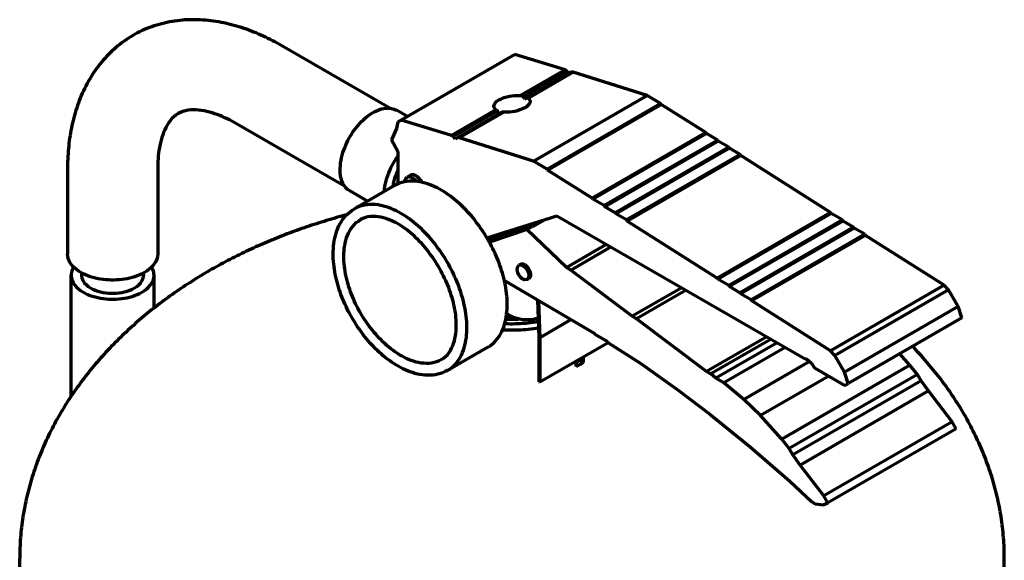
# Model space of a CAD drawing. Header units: millimetres. Extents: x 0 to 2382, y 0 to 420.
# Drawn here: x 310.51 to 348.51, y 111.59 to 132.45 of the extents above; entities that cross this region are included whole.
import ezdxf

# ---------------------------------------------------------------- set-up
doc = ezdxf.new("R2010")
doc.units = ezdxf.units.MM
doc.layers.add('01-VISIBLE', color=7, linetype='CONTINUOUS', lineweight=70)

msp = doc.modelspace()

# ---------------------------------------------------------------- linework, layer by layer
at = {"layer": '01-VISIBLE'}
for p, q in [((324.786, 129.041), (320.618, 131.447)), ((329.615, 131.112), (325.231, 128.581)), ((331.554, 130.518), (329.615, 131.112)), ((331.554, 130.518), (329.835, 129.526)), ((331.626, 130.477), (329.923, 129.494)), ((331.794, 130.435), (330.088, 129.45)), ((331.866, 130.421), (330.14, 129.424)), ((331.626, 130.477), (331.554, 130.518)), ((331.698, 130.38), (331.626, 130.477)), ((331.866, 130.421), (331.794, 130.435)), ((334.716, 129.522), (331.866, 130.421)), ((330.332, 126.991), (334.716, 129.522)), ((330.858, 126.687), (335.242, 129.219)), ((335.242, 129.219), (334.716, 129.522)), ((335.266, 129.177), (335.242, 129.219)), ((325.467, 128.717), (325.046, 128.96)), ((328.888, 128.979), (327.17, 127.987)), ((328.944, 128.928), (327.242, 127.946)), ((329.116, 128.889), (327.41, 127.904)), ((329.209, 128.887), (327.482, 127.89)), ((330.882, 126.646), (335.266, 129.177)), ((336.99, 128.098), (335.266, 129.177)), ((325.099, 128.505), (325.051, 128.257)), ((325.231, 128.581), (325.099, 128.505)), ((327.17, 127.987), (325.231, 128.581)), ((323.046, 126.027), (318.878, 128.433)), ((325.051, 128.257), (324.859, 127.814)), ((336.99, 128.098), (332.606, 125.567)), ((337.014, 128.058), (336.99, 128.098)), ((324.859, 127.814), (325.099, 127.372)), ((327.242, 127.946), (327.17, 127.987)), ((327.314, 127.848), (327.242, 127.946)), ((327.41, 127.904), (327.314, 127.848)), ((327.482, 127.89), (327.41, 127.904)), ((330.332, 126.991), (327.482, 127.89)), ((337.014, 128.058), (332.63, 125.527)), ((337.445, 127.809), (333.061, 125.278)), ((337.469, 127.768), (333.085, 125.236)), ((337.445, 127.809), (337.014, 128.058)), ((337.469, 127.768), (337.445, 127.809)), ((337.877, 127.532), (337.469, 127.768)), ((325.099, 127.372), (325.099, 126.114)), ((337.877, 127.532), (333.493, 125.001)), ((337.901, 127.491), (333.517, 124.96)), ((337.901, 127.491), (337.877, 127.532)), ((338.308, 127.256), (337.901, 127.491)), ((330.858, 126.687), (330.332, 126.991)), ((338.308, 127.256), (333.924, 124.725)), ((338.332, 127.214), (333.948, 124.683)), ((338.332, 127.214), (338.308, 127.256)), ((341.804, 125.015), (338.332, 127.214)), ((312.351, 126.674), (312.351, 123.408)), ((315.831, 126.674), (315.831, 123.408)), ((330.882, 126.646), (330.858, 126.687)), ((332.606, 125.567), (330.882, 126.646)), ((325.455, 126.377), (325.596, 126.458)), ((323.929, 125.448), (323.246, 125.842)), ((324.976, 126.052), (323.421, 125.154)), ((332.63, 125.527), (332.606, 125.567)), ((333.061, 125.278), (332.63, 125.527)), ((333.085, 125.236), (333.061, 125.278)), ((333.493, 125.001), (333.085, 125.236)), ((328.54, 124.036), (331.241, 124.89)), ((330.854, 124.768), (330.309, 124.453)), ((331.241, 124.89), (340.82, 119.36)), ((333.517, 124.96), (333.493, 125.001)), ((333.924, 124.725), (333.517, 124.96)), ((333.948, 124.683), (333.924, 124.725)), ((337.42, 122.484), (333.948, 124.683)), ((341.804, 125.015), (337.42, 122.484)), ((341.828, 124.974), (337.444, 122.442)), ((342.259, 124.725), (337.875, 122.193)), ((342.283, 124.683), (337.899, 122.152)), ((341.828, 124.974), (341.804, 125.015)), ((342.259, 124.725), (341.828, 124.974)), ((342.283, 124.683), (342.259, 124.725)), ((342.689, 124.449), (342.283, 124.683)), ((330.073, 124.353), (328.637, 123.867)), ((328.943, 124.021), (330.285, 124.476)), ((328.943, 124.021), (329.488, 124.336)), ((330.073, 124.353), (330.285, 124.476)), ((331.605, 122.889), (330.073, 124.353)), ((330.285, 124.476), (330.309, 124.453)), ((342.689, 124.449), (338.305, 121.917)), ((342.713, 124.407), (338.329, 121.876)), ((342.713, 124.407), (342.689, 124.449)), ((343.12, 124.172), (342.713, 124.407)), ((328.586, 123.957), (328.943, 124.163)), ((328.589, 123.952), (328.969, 124.171)), ((328.591, 123.948), (328.989, 124.178)), ((328.593, 123.945), (329.005, 124.183)), ((328.594, 123.943), (329.014, 124.186)), ((328.604, 123.926), (328.638, 123.924)), ((329.226, 124.253), (328.618, 123.901)), ((329.184, 124.239), (328.638, 123.924)), ((343.12, 124.172), (338.736, 121.641)), ((343.145, 124.13), (338.76, 121.599)), ((343.145, 124.13), (343.12, 124.172)), ((346.186, 122.209), (343.145, 124.13)), ((331.605, 122.889), (333.156, 123.785)), ((331.773, 122.792), (333.324, 123.688)), ((329.77, 122.975), (329.841, 123.016)), ((331.773, 122.792), (331.605, 122.889)), ((334.143, 121.009), (331.773, 122.792)), ((312.491, 117.926), (312.491, 122.592)), ((315.691, 121.326), (315.691, 122.592)), ((329.212, 122.384), (332.682, 120.358)), ((330.09, 122.421), (330.161, 122.462)), ((337.444, 122.442), (337.42, 122.484)), ((337.875, 122.193), (337.444, 122.442)), ((336.054, 122.112), (334.143, 121.009)), ((336.222, 122.015), (334.311, 120.911)), ((337.899, 122.152), (337.875, 122.193)), ((338.305, 121.917), (337.899, 122.152)), ((346.186, 122.209), (341.802, 119.678)), ((346.353, 122.029), (341.969, 119.498)), ((346.353, 122.029), (346.186, 122.209)), ((346.725, 121.387), (346.353, 122.029)), ((330.557, 120.197), (330.505, 121.629)), ((330.533, 121.612), (330.585, 120.181)), ((338.329, 121.876), (338.305, 121.917)), ((338.736, 121.641), (338.329, 121.876)), ((338.76, 121.599), (338.736, 121.641)), ((341.802, 119.678), (338.76, 121.599)), ((346.725, 121.387), (342.341, 118.856)), ((346.868, 120.943), (346.725, 121.387)), ((329.303, 121.117), (329.506, 121)), ((331.791, 120.878), (330.585, 120.181)), ((334.311, 120.911), (334.143, 121.009)), ((337.017, 118.879), (334.311, 120.911)), ((346.868, 120.943), (342.484, 118.412)), ((330.557, 118.482), (330.557, 120.197)), ((330.585, 120.181), (330.585, 118.466)), ((332.682, 120.358), (332.706, 120.316)), ((332.706, 120.316), (333.186, 120.039)), ((339.335, 120.217), (337.017, 118.879)), ((339.503, 120.12), (337.185, 118.782)), ((328.576, 119.817), (327.021, 118.919)), ((333.223, 119.989), (330.585, 118.466)), ((333.186, 120.039), (333.21, 119.998)), ((333.21, 119.998), (334.478, 119.182)), ((339.742, 119.982), (337.376, 118.616)), ((340.053, 119.803), (337.687, 118.437)), ((332.122, 119.31), (332.122, 119.354)), ((332.26, 119.23), (332.26, 119.433)), ((340.82, 119.36), (340.868, 119.36)), ((340.868, 119.36), (341.06, 119.194)), ((341.969, 119.498), (341.802, 119.678)), ((342.341, 118.856), (341.969, 119.498)), ((344.864, 119.123), (344.474, 119.561)), ((331.977, 119.226), (332.122, 119.31)), ((331.977, 119.067), (331.977, 119.27)), ((332.122, 119.31), (332.26, 119.23)), ((334.478, 119.182), (335.915, 118.16)), ((340.983, 119.26), (338.454, 117.8)), ((344.864, 119.123), (339.914, 116.266)), ((341.06, 119.194), (341.179, 119.014)), ((341.179, 119.014), (342.353, 118.336)), ((345.151, 118.763), (344.864, 119.123)), ((337.185, 118.782), (337.017, 118.879)), ((337.376, 118.616), (337.185, 118.782)), ((337.687, 118.437), (337.376, 118.616)), ((341.729, 118.696), (339.1, 117.178)), ((345.151, 118.763), (340.202, 115.906)), ((342.484, 118.412), (342.341, 118.856)), ((345.296, 118.515), (345.151, 118.763)), ((330.585, 118.466), (330.557, 118.482)), ((338.454, 117.8), (337.687, 118.437)), ((345.296, 118.515), (340.346, 115.657)), ((342.353, 118.336), (342.484, 118.412)), ((345.583, 118.127), (345.296, 118.515)), ((335.915, 118.16), (337.137, 117.232)), ((345.583, 118.127), (340.633, 115.27)), ((346.493, 116.938), (345.583, 118.127)), ((339.1, 117.178), (338.454, 117.8)), ((337.137, 117.232), (338.694, 115.974)), ((339.914, 116.266), (339.1, 117.178)), ((346.493, 116.938), (341.544, 114.081)), ((346.649, 116.669), (341.699, 113.811)), ((346.649, 116.669), (346.493, 116.938)), ((338.694, 115.974), (340.226, 114.647)), ((340.202, 115.906), (339.914, 116.266)), ((340.346, 115.657), (340.202, 115.906)), ((340.633, 115.27), (340.346, 115.657)), ((341.544, 114.081), (340.633, 115.27)), ((340.226, 114.647), (341.064, 113.859)), ((341.699, 113.811), (341.544, 114.081)), ((341.064, 113.859), (341.208, 113.776)), ((341.208, 113.776), (341.52, 113.735)), ((341.52, 113.735), (341.699, 113.811)), ((310.506, 110.683), (310.506, 111.663)), ((348.506, 110.683), (348.506, 111.663))]:
    msp.add_line(p, q, dxfattribs=at)
for points in [[(320.618, 131.447), (320.53, 131.497), (320.443, 131.546), (320.354, 131.594), (320.265, 131.64), (320.176, 131.686), (320.086, 131.731), (319.995, 131.775), (319.904, 131.817), (319.813, 131.859), (319.72, 131.899), (319.628, 131.938), (319.535, 131.976), (319.441, 132.013), (319.347, 132.048), (319.253, 132.083), (319.158, 132.115), (319.062, 132.147), (318.966, 132.177), (318.87, 132.206), (318.773, 132.233), (318.676, 132.259), (318.578, 132.283), (318.481, 132.306), (318.382, 132.328), (318.284, 132.347), (318.185, 132.365), (318.086, 132.382), (317.986, 132.397), (317.887, 132.41), (317.787, 132.421), (317.687, 132.431), (317.586, 132.439), (317.486, 132.445), (317.386, 132.449), (317.285, 132.451), (317.185, 132.451), (317.084, 132.45), (316.984, 132.446), (316.883, 132.44), (316.783, 132.433), (316.683, 132.423), (316.583, 132.412), (316.484, 132.398), (316.384, 132.382), (316.285, 132.364), (316.187, 132.344), (316.089, 132.322), (315.991, 132.298), (315.894, 132.272), (315.798, 132.243), (315.702, 132.213), (315.607, 132.18), (315.513, 132.145), (315.419, 132.108), (315.326, 132.069), (315.235, 132.028), (315.144, 131.985), (315.054, 131.94), (314.965, 131.893), (314.878, 131.843), (314.791, 131.792), (314.706, 131.739), (314.622, 131.684), (314.539, 131.627), (314.458, 131.568), (314.378, 131.507), (314.299, 131.445), (314.222, 131.38), (314.146, 131.314), (314.071, 131.247), (313.999, 131.177), (313.927, 131.107), (313.858, 131.034), (313.789, 130.96), (313.723, 130.885), (313.658, 130.808), (313.595, 130.73), (313.533, 130.651), (313.473, 130.57), (313.415, 130.488), (313.358, 130.405), (313.303, 130.321), (313.25, 130.236), (313.198, 130.15), (313.148, 130.062), (313.1, 129.974), (313.053, 129.885), (313.008, 129.795), (312.965, 129.705), (312.923, 129.613), (312.883, 129.521), (312.844, 129.428), (312.807, 129.335), (312.772, 129.24), (312.738, 129.146), (312.706, 129.05), (312.676, 128.955), (312.646, 128.859), (312.619, 128.762), (312.593, 128.665), (312.568, 128.567), (312.545, 128.47), (312.523, 128.371), (312.502, 128.273), (312.483, 128.174), (312.466, 128.075), (312.449, 127.976), (312.434, 127.877), (312.421, 127.777), (312.408, 127.677), (312.397, 127.577), (312.387, 127.477), (312.379, 127.377), (312.371, 127.277), (312.365, 127.177), (312.36, 127.076), (312.356, 126.976), (312.353, 126.875), (312.351, 126.775), (312.351, 126.674)], [(328.806, 129.114), (328.841, 129.214), (328.914, 129.293), (329.002, 129.354), (329.098, 129.404), (329.198, 129.444), (329.301, 129.476), (329.406, 129.5), (329.512, 129.518), (329.62, 129.529), (329.727, 129.532), (329.835, 129.526)], [(329.923, 129.494), (329.909, 129.5), (329.894, 129.506), (329.88, 129.511), (329.865, 129.516), (329.85, 129.521), (329.835, 129.526)], [(329.923, 129.494), (329.937, 129.479), (329.95, 129.463), (329.963, 129.448), (329.976, 129.432), (329.989, 129.416), (330.001, 129.4)], [(330.001, 129.4), (330.015, 129.408), (330.03, 129.416), (330.044, 129.425), (330.059, 129.433), (330.073, 129.442), (330.088, 129.45)], [(330.206, 129.3), (330.196, 129.246), (330.169, 129.197), (330.134, 129.153), (330.093, 129.116), (330.048, 129.082), (330.001, 129.053)], [(330.088, 129.45), (330.097, 129.446), (330.105, 129.442), (330.114, 129.438), (330.123, 129.434), (330.131, 129.429), (330.14, 129.424)], [(330.14, 129.424), (330.158, 129.408), (330.174, 129.39), (330.187, 129.37), (330.197, 129.348), (330.204, 129.325), (330.206, 129.3)], [(316.618, 128.83), (316.531, 128.773), (316.451, 128.707), (316.377, 128.634), (316.311, 128.554), (316.25, 128.47), (316.196, 128.382), (316.146, 128.29), (316.102, 128.197), (316.062, 128.101), (316.026, 128.003), (315.993, 127.905), (315.965, 127.805), (315.94, 127.704), (315.917, 127.603), (315.898, 127.501), (315.881, 127.399), (315.867, 127.296), (315.856, 127.193), (315.847, 127.089), (315.84, 126.986), (315.835, 126.882), (315.832, 126.778), (315.831, 126.674)], [(318.878, 128.433), (318.787, 128.485), (318.696, 128.534), (318.604, 128.582), (318.511, 128.627), (318.417, 128.671), (318.321, 128.712), (318.225, 128.752), (318.128, 128.789), (318.03, 128.823), (317.931, 128.854), (317.832, 128.883), (317.731, 128.908), (317.629, 128.929), (317.527, 128.947), (317.424, 128.96), (317.321, 128.968), (317.217, 128.971), (317.113, 128.968), (317.01, 128.958), (316.908, 128.94), (316.807, 128.913), (316.71, 128.876), (316.618, 128.83)], [(323.246, 125.842), (323.163, 125.9), (323.091, 125.97), (323.03, 126.05), (322.98, 126.138), (322.941, 126.231), (322.912, 126.327), (322.892, 126.426), (322.879, 126.526), (322.874, 126.627), (322.874, 126.728), (322.881, 126.829), (322.892, 126.929), (322.908, 127.028), (322.929, 127.127), (322.953, 127.225), (322.981, 127.322), (323.013, 127.418), (323.049, 127.512), (323.087, 127.605), (323.129, 127.697), (323.174, 127.788), (323.221, 127.877), (323.272, 127.964), (323.325, 128.05), (323.381, 128.134), (323.44, 128.216), (323.501, 128.296), (323.565, 128.374), (323.632, 128.449), (323.702, 128.522), (323.774, 128.592), (323.85, 128.659), (323.928, 128.723), (324.009, 128.783), (324.093, 128.839), (324.18, 128.89), (324.27, 128.935), (324.363, 128.975), (324.459, 129.006), (324.557, 129.029), (324.657, 129.042), (324.758, 129.043), (324.858, 129.03), (324.955, 129.003), (325.046, 128.96)], [(328.888, 128.979), (328.866, 128.996), (328.847, 129.015), (328.83, 129.037), (328.817, 129.061), (328.809, 129.087), (328.806, 129.114)], [(328.888, 128.979), (328.897, 128.97), (328.906, 128.961), (328.915, 128.953), (328.924, 128.944), (328.934, 128.936), (328.944, 128.928)], [(329.011, 128.828), (328.999, 128.844), (328.987, 128.861), (328.976, 128.878), (328.965, 128.894), (328.954, 128.911), (328.944, 128.928)], [(329.209, 128.887), (329.193, 128.887), (329.178, 128.887), (329.163, 128.887), (329.147, 128.888), (329.132, 128.888), (329.116, 128.889)], [(330.001, 129.053), (329.909, 129.006), (329.814, 128.969), (329.716, 128.939), (329.616, 128.915), (329.515, 128.898), (329.413, 128.887), (329.311, 128.883), (329.209, 128.887)], [(324.575, 125.821), (324.586, 125.926), (324.602, 126.03), (324.623, 126.134), (324.648, 126.236), (324.677, 126.338), (324.71, 126.438), (324.747, 126.537), (324.788, 126.634), (324.832, 126.73), (324.879, 126.824), (324.929, 126.917), (324.983, 127.008), (325.04, 127.097), (325.099, 127.184)], [(324.924, 126.022), (324.938, 126.127), (324.959, 126.231), (324.986, 126.333), (325.019, 126.433), (325.057, 126.532), (325.099, 126.629)], [(328.576, 119.817), (328.662, 119.871), (328.742, 119.932), (328.817, 119.999), (328.887, 120.072), (328.95, 120.151), (329.009, 120.233), (329.061, 120.319), (329.108, 120.409), (329.149, 120.501), (329.186, 120.595), (329.217, 120.69), (329.244, 120.788), (329.266, 120.886), (329.285, 120.985), (329.299, 121.085), (329.31, 121.185), (329.317, 121.286), (329.321, 121.387), (329.322, 121.488), (329.32, 121.589), (329.315, 121.689), (329.307, 121.79), (329.297, 121.89), (329.284, 121.991), (329.269, 122.09), (329.252, 122.19), (329.233, 122.289), (329.211, 122.387), (329.188, 122.485), (329.162, 122.583), (329.135, 122.68), (329.105, 122.777), (329.074, 122.873), (329.042, 122.968), (329.007, 123.063), (328.971, 123.157), (328.933, 123.251), (328.894, 123.344), (328.853, 123.436), (328.811, 123.527), (328.767, 123.618), (328.721, 123.708), (328.674, 123.798), (328.626, 123.886), (328.576, 123.974), (328.525, 124.061), (328.473, 124.147), (328.419, 124.232), (328.363, 124.317), (328.307, 124.4), (328.249, 124.483), (328.189, 124.564), (328.128, 124.645), (328.066, 124.724), (328.003, 124.803), (327.938, 124.88), (327.872, 124.956), (327.804, 125.031), (327.735, 125.104), (327.665, 125.177), (327.593, 125.248), (327.52, 125.317), (327.445, 125.385), (327.369, 125.451), (327.292, 125.516), (327.213, 125.579), (327.132, 125.64), (327.05, 125.699), (326.967, 125.756), (326.882, 125.81), (326.796, 125.863), (326.708, 125.912), (326.619, 125.959), (326.528, 126.003), (326.436, 126.044), (326.342, 126.082), (326.247, 126.115), (326.151, 126.145), (326.053, 126.171), (325.954, 126.191), (325.855, 126.207), (325.754, 126.217), (325.654, 126.221), (325.553, 126.219), (325.452, 126.21), (325.353, 126.193), (325.255, 126.17), (325.159, 126.138), (325.066, 126.099), (324.976, 126.052)], [(325.372, 126.197), (325.374, 126.232), (325.38, 126.265), (325.39, 126.298), (325.406, 126.329), (325.428, 126.356), (325.455, 126.377)], [(325.455, 126.377), (325.487, 126.39), (325.522, 126.395), (325.557, 126.393), (325.591, 126.385), (325.624, 126.373), (325.655, 126.357)], [(325.596, 126.458), (325.629, 126.472), (325.663, 126.477), (325.698, 126.475), (325.732, 126.467), (325.765, 126.454), (325.796, 126.438)], [(325.655, 126.357), (325.685, 126.337), (325.714, 126.316), (325.74, 126.292), (325.766, 126.267), (325.789, 126.24), (325.811, 126.212)], [(325.796, 126.438), (325.845, 126.406), (325.889, 126.367), (325.928, 126.325), (325.964, 126.278), (325.995, 126.229), (326.022, 126.178)], [(327.021, 118.919), (326.932, 118.872), (326.84, 118.832), (326.746, 118.798), (326.649, 118.771), (326.551, 118.751), (326.451, 118.738), (326.351, 118.731), (326.251, 118.73), (326.151, 118.734), (326.051, 118.745), (325.952, 118.76), (325.854, 118.78), (325.756, 118.804), (325.66, 118.833), (325.565, 118.866), (325.472, 118.902), (325.38, 118.942), (325.289, 118.985), (325.2, 119.03), (325.112, 119.079), (325.026, 119.13), (324.941, 119.183), (324.857, 119.239), (324.776, 119.297), (324.695, 119.357), (324.616, 119.419), (324.539, 119.483), (324.463, 119.548), (324.388, 119.615), (324.315, 119.684), (324.243, 119.754), (324.172, 119.825), (324.104, 119.898), (324.036, 119.972), (323.97, 120.047), (323.905, 120.124), (323.841, 120.202), (323.779, 120.28), (323.719, 120.36), (323.659, 120.441), (323.601, 120.523), (323.545, 120.606), (323.49, 120.69), (323.436, 120.775), (323.384, 120.86), (323.333, 120.947), (323.283, 121.034), (323.235, 121.122), (323.189, 121.211), (323.144, 121.301), (323.1, 121.391), (323.058, 121.482), (323.018, 121.574), (322.979, 121.666), (322.942, 121.76), (322.906, 121.853), (322.873, 121.948), (322.84, 122.043), (322.81, 122.138), (322.781, 122.235), (322.755, 122.331), (322.73, 122.428), (322.707, 122.526), (322.686, 122.624), (322.668, 122.723), (322.652, 122.822), (322.637, 122.921), (322.626, 123.021), (322.617, 123.121), (322.61, 123.221), (322.606, 123.321), (322.605, 123.421), (322.607, 123.522), (322.612, 123.622), (322.62, 123.722), (322.632, 123.821), (322.647, 123.921), (322.666, 124.019), (322.689, 124.117), (322.717, 124.213), (322.749, 124.308), (322.785, 124.402), (322.826, 124.493), (322.872, 124.582), (322.923, 124.669), (322.979, 124.752), (323.041, 124.831), (323.107, 124.906), (323.179, 124.977), (323.255, 125.042), (323.336, 125.101), (323.421, 125.154)], [(325.221, 124.976), (325.129, 125.027), (325.035, 125.075), (324.94, 125.12), (324.843, 125.161), (324.745, 125.199), (324.645, 125.232), (324.544, 125.261), (324.441, 125.285), (324.338, 125.303), (324.233, 125.316), (324.128, 125.322), (324.023, 125.322), (323.918, 125.314), (323.814, 125.299), (323.712, 125.275), (323.611, 125.243), (323.514, 125.203), (323.421, 125.154)], [(323.119, 124.918), (323.022, 124.893), (322.925, 124.866), (322.828, 124.84), (322.732, 124.813), (322.635, 124.785), (322.539, 124.757), (322.443, 124.729), (322.347, 124.7), (322.251, 124.671), (322.155, 124.641), (322.059, 124.611), (321.963, 124.581), (321.868, 124.55), (321.773, 124.519), (321.677, 124.487), (321.582, 124.455), (321.487, 124.423), (321.393, 124.39), (321.298, 124.356), (321.204, 124.323), (321.109, 124.289), (321.015, 124.254), (320.921, 124.219), (320.827, 124.183), (320.734, 124.148), (320.64, 124.111), (320.547, 124.075), (320.453, 124.037), (320.36, 124), (320.268, 123.962), (320.175, 123.923), (320.082, 123.884), (319.99, 123.845), (319.898, 123.805), (319.806, 123.765), (319.714, 123.725), (319.623, 123.684), (319.531, 123.642), (319.44, 123.6), (319.349, 123.558), (319.259, 123.515), (319.168, 123.472), (319.078, 123.428), (318.988, 123.384), (318.898, 123.339), (318.808, 123.295), (318.719, 123.249), (318.629, 123.203), (318.54, 123.157), (318.452, 123.11), (318.363, 123.063), (318.275, 123.015), (318.187, 122.967), (318.099, 122.919), (318.011, 122.87), (317.924, 122.82), (317.837, 122.77), (317.75, 122.72), (317.664, 122.669), (317.577, 122.618), (317.491, 122.566), (317.406, 122.514), (317.32, 122.462), (317.235, 122.409), (317.15, 122.355), (317.066, 122.301), (316.981, 122.247), (316.897, 122.192), (316.814, 122.137), (316.73, 122.081), (316.647, 122.025), (316.564, 121.968), (316.482, 121.911), (316.4, 121.853), (316.318, 121.795), (316.237, 121.736), (316.155, 121.677), (316.075, 121.618), (315.994, 121.558), (315.914, 121.498), (315.834, 121.437), (315.755, 121.375), (315.676, 121.314), (315.597, 121.251), (315.519, 121.189), (315.441, 121.126), (315.363, 121.062), (315.286, 120.998), (315.209, 120.933), (315.133, 120.868), (315.057, 120.803), (314.981, 120.737), (314.906, 120.67), (314.832, 120.603), (314.757, 120.536), (314.683, 120.468), (314.61, 120.4), (314.537, 120.331), (314.464, 120.262), (314.392, 120.192), (314.32, 120.122), (314.249, 120.051), (314.178, 119.98), (314.108, 119.909), (314.038, 119.837), (313.969, 119.764), (313.9, 119.691), (313.832, 119.618), (313.764, 119.544), (313.696, 119.469), (313.63, 119.395), (313.563, 119.319), (313.497, 119.244), (313.432, 119.168), (313.367, 119.091), (313.303, 119.014), (313.239, 118.936), (313.176, 118.858), (313.114, 118.78), (313.052, 118.701), (312.991, 118.622), (312.93, 118.542), (312.869, 118.461), (312.81, 118.381), (312.751, 118.3), (312.692, 118.218), (312.635, 118.136), (312.577, 118.054), (312.521, 117.971), (312.465, 117.887), (312.41, 117.804), (312.355, 117.72), (312.301, 117.635), (312.248, 117.55), (312.195, 117.465), (312.143, 117.379), (312.092, 117.293), (312.041, 117.206), (311.991, 117.119), (311.942, 117.031), (311.894, 116.944), (311.846, 116.855), (311.799, 116.767), (311.753, 116.678), (311.707, 116.588), (311.662, 116.499), (311.618, 116.408), (311.575, 116.318), (311.533, 116.227), (311.491, 116.136), (311.45, 116.044), (311.41, 115.952), (311.37, 115.86), (311.332, 115.767), (311.294, 115.675), (311.257, 115.581), (311.221, 115.488), (311.186, 115.394), (311.151, 115.3), (311.117, 115.205), (311.085, 115.11), (311.053, 115.015), (311.022, 114.92), (310.991, 114.824), (310.962, 114.728), (310.934, 114.632), (310.906, 114.535), (310.879, 114.439), (310.853, 114.342), (310.828, 114.245), (310.804, 114.147), (310.781, 114.05), (310.759, 113.952), (310.737, 113.854), (310.717, 113.756), (310.698, 113.657), (310.679, 113.559), (310.661, 113.46), (310.645, 113.361), (310.629, 113.262), (310.614, 113.163), (310.6, 113.063), (310.587, 112.964), (310.575, 112.864), (310.564, 112.764), (310.554, 112.665), (310.545, 112.565), (310.537, 112.465), (310.529, 112.365), (310.523, 112.265), (310.518, 112.164), (310.514, 112.064), (310.51, 111.964), (310.508, 111.864), (310.506, 111.763), (310.506, 111.663)], [(326.781, 119.335), (326.691, 119.288), (326.597, 119.251), (326.501, 119.223), (326.402, 119.203), (326.301, 119.192), (326.201, 119.188), (326.1, 119.193), (326, 119.204), (325.9, 119.221), (325.802, 119.244), (325.705, 119.272), (325.61, 119.305), (325.516, 119.342), (325.424, 119.383), (325.333, 119.428), (325.245, 119.476), (325.158, 119.527), (325.072, 119.581), (324.989, 119.637), (324.907, 119.696), (324.827, 119.758), (324.748, 119.821), (324.672, 119.886), (324.596, 119.954), (324.523, 120.023), (324.451, 120.094), (324.381, 120.166), (324.312, 120.24), (324.245, 120.315), (324.179, 120.392), (324.116, 120.47), (324.053, 120.549), (323.992, 120.63), (323.933, 120.712), (323.875, 120.794), (323.819, 120.878), (323.765, 120.963), (323.712, 121.049), (323.661, 121.136), (323.611, 121.224), (323.563, 121.313), (323.517, 121.402), (323.472, 121.493), (323.429, 121.584), (323.388, 121.676), (323.349, 121.769), (323.311, 121.863), (323.276, 121.957), (323.242, 122.052), (323.21, 122.148), (323.181, 122.244), (323.153, 122.342), (323.128, 122.439), (323.105, 122.537), (323.084, 122.636), (323.066, 122.735), (323.05, 122.835), (323.037, 122.935), (323.027, 123.035), (323.02, 123.136), (323.015, 123.237), (323.015, 123.338), (323.017, 123.439), (323.024, 123.539), (323.034, 123.64), (323.049, 123.739), (323.068, 123.838), (323.093, 123.936), (323.122, 124.033), (323.157, 124.128), (323.197, 124.22), (323.244, 124.309), (323.297, 124.395), (323.357, 124.476), (323.424, 124.552), (323.497, 124.622), (323.576, 124.684), (323.661, 124.739)], [(325.101, 124.572), (325.012, 124.621), (324.922, 124.667), (324.83, 124.709), (324.737, 124.747), (324.641, 124.781), (324.544, 124.81), (324.446, 124.833), (324.346, 124.85), (324.246, 124.861), (324.145, 124.864), (324.044, 124.858), (323.944, 124.844), (323.846, 124.819), (323.751, 124.784), (323.661, 124.739)], [(327.021, 118.919), (327.106, 118.973), (327.187, 119.034), (327.262, 119.102), (327.332, 119.175), (327.396, 119.254), (327.454, 119.336), (327.506, 119.423), (327.553, 119.513), (327.595, 119.605), (327.631, 119.699), (327.662, 119.796), (327.689, 119.893), (327.712, 119.992), (327.73, 120.092), (327.744, 120.192), (327.755, 120.292), (327.762, 120.393), (327.766, 120.495), (327.766, 120.596), (327.764, 120.697), (327.759, 120.798), (327.751, 120.899), (327.741, 121), (327.728, 121.1), (327.712, 121.2), (327.695, 121.3), (327.675, 121.399), (327.653, 121.498), (327.63, 121.596), (327.604, 121.694), (327.576, 121.791), (327.547, 121.888), (327.515, 121.985), (327.482, 122.08), (327.448, 122.175), (327.411, 122.27), (327.373, 122.363), (327.333, 122.457), (327.292, 122.549), (327.25, 122.641), (327.205, 122.732), (327.16, 122.822), (327.112, 122.912), (327.064, 123), (327.014, 123.088), (326.962, 123.175), (326.909, 123.262), (326.855, 123.347), (326.799, 123.432), (326.742, 123.515), (326.683, 123.598), (326.624, 123.679), (326.562, 123.76), (326.5, 123.84), (326.436, 123.918), (326.371, 123.995), (326.304, 124.071), (326.236, 124.146), (326.166, 124.22), (326.095, 124.292), (326.023, 124.363), (325.949, 124.432), (325.874, 124.5), (325.798, 124.566), (325.72, 124.631), (325.64, 124.694), (325.559, 124.754), (325.477, 124.813), (325.393, 124.87), (325.308, 124.924), (325.221, 124.976)], [(326.781, 119.335), (326.864, 119.389), (326.941, 119.453), (327.011, 119.525), (327.074, 119.603), (327.129, 119.687), (327.176, 119.775), (327.218, 119.866), (327.252, 119.96), (327.282, 120.055), (327.305, 120.153), (327.324, 120.251), (327.338, 120.35), (327.348, 120.449), (327.354, 120.549), (327.357, 120.649), (327.355, 120.749), (327.351, 120.849), (327.344, 120.949), (327.333, 121.049), (327.32, 121.148), (327.304, 121.247), (327.286, 121.345), (327.266, 121.443), (327.243, 121.541), (327.218, 121.637), (327.191, 121.734), (327.162, 121.829), (327.131, 121.925), (327.097, 122.019), (327.063, 122.113), (327.026, 122.206), (326.987, 122.298), (326.947, 122.39), (326.905, 122.481), (326.862, 122.571), (326.817, 122.66), (326.77, 122.749), (326.722, 122.836), (326.672, 122.923), (326.62, 123.009), (326.567, 123.094), (326.513, 123.178), (326.457, 123.261), (326.399, 123.342), (326.34, 123.423), (326.28, 123.503), (326.217, 123.581), (326.154, 123.659), (326.089, 123.735), (326.022, 123.81), (325.954, 123.883), (325.885, 123.955), (325.813, 124.025), (325.741, 124.094), (325.666, 124.161), (325.59, 124.226), (325.513, 124.289), (325.434, 124.351), (325.353, 124.41), (325.271, 124.467), (325.187, 124.521), (325.101, 124.572)], [(315.321, 122.698), (315.231, 122.65), (315.139, 122.606), (315.044, 122.568), (314.948, 122.534), (314.85, 122.504), (314.751, 122.479), (314.651, 122.457), (314.551, 122.439), (314.45, 122.425), (314.348, 122.415), (314.246, 122.408), (314.144, 122.404), (314.042, 122.404), (313.94, 122.408), (313.838, 122.414), (313.736, 122.425), (313.635, 122.439), (313.534, 122.457), (313.434, 122.478), (313.335, 122.503), (313.238, 122.533), (313.141, 122.567), (313.047, 122.605), (312.954, 122.648), (312.864, 122.696), (312.777, 122.75), (312.694, 122.809), (312.616, 122.875), (312.544, 122.948), (312.481, 123.028), (312.427, 123.115), (312.386, 123.208), (312.36, 123.307), (312.351, 123.408)], [(315.831, 123.408), (315.822, 123.307), (315.796, 123.209), (315.755, 123.116), (315.702, 123.029), (315.639, 122.95), (315.568, 122.877), (315.49, 122.811), (315.408, 122.752), (315.321, 122.698)], [(312.585, 122.905), (312.558, 122.857), (312.535, 122.807), (312.516, 122.755), (312.502, 122.701), (312.494, 122.647), (312.491, 122.592)], [(315.691, 122.592), (315.688, 122.647), (315.68, 122.701), (315.666, 122.755), (315.647, 122.807), (315.624, 122.857), (315.596, 122.905)], [(330.09, 122.421), (329.992, 122.411), (329.902, 122.455), (329.828, 122.523), (329.77, 122.606), (329.728, 122.697), (329.706, 122.795), (329.713, 122.895), (329.77, 122.975)], [(329.77, 122.975), (329.796, 122.986), (329.824, 122.99), (329.852, 122.988), (329.879, 122.982), (329.905, 122.972), (329.93, 122.959)], [(329.841, 123.016), (329.867, 123.027), (329.894, 123.031), (329.922, 123.029), (329.95, 123.023), (329.976, 123.013), (330.001, 123)], [(329.93, 122.959), (330.013, 122.893), (330.079, 122.809), (330.126, 122.715), (330.153, 122.612), (330.149, 122.506), (330.09, 122.421)], [(330.001, 123), (330.084, 122.934), (330.149, 122.85), (330.197, 122.755), (330.224, 122.653), (330.22, 122.547), (330.161, 122.462)], [(312.491, 122.592), (312.501, 122.489), (312.529, 122.391), (312.574, 122.298), (312.632, 122.213), (312.7, 122.135), (312.776, 122.066), (312.858, 122.003), (312.944, 121.948), (313.035, 121.898), (313.128, 121.854), (313.223, 121.816), (313.321, 121.782), (313.42, 121.753), (313.52, 121.729), (313.621, 121.709), (313.723, 121.693), (313.825, 121.681), (313.928, 121.673), (314.031, 121.669), (314.134, 121.668), (314.237, 121.672), (314.339, 121.679), (314.442, 121.691), (314.544, 121.706), (314.645, 121.725), (314.745, 121.749), (314.844, 121.777), (314.942, 121.81), (315.038, 121.847), (315.131, 121.89), (315.222, 121.939)], [(312.9, 122.676), (312.897, 122.662), (312.895, 122.648), (312.893, 122.634), (312.892, 122.62), (312.891, 122.606), (312.891, 122.592)], [(312.891, 122.592), (312.904, 122.489), (312.942, 122.392), (312.999, 122.305), (313.069, 122.228), (313.15, 122.162), (313.237, 122.105), (313.329, 122.057), (313.425, 122.016), (313.523, 121.982), (313.623, 121.954), (313.725, 121.932), (313.828, 121.916), (313.932, 121.905), (314.036, 121.9), (314.14, 121.9), (314.244, 121.905), (314.347, 121.915), (314.45, 121.931), (314.552, 121.952), (314.653, 121.98), (314.751, 122.013), (314.847, 122.054), (314.939, 122.102)], [(314.939, 122.102), (315.028, 122.159), (315.109, 122.225), (315.181, 122.302), (315.239, 122.39), (315.277, 122.488), (315.291, 122.592)], [(315.222, 121.939), (315.311, 121.995), (315.396, 122.057), (315.474, 122.128), (315.544, 122.206), (315.604, 122.292), (315.651, 122.386), (315.681, 122.487), (315.691, 122.592)], [(315.291, 122.592), (315.291, 122.606), (315.29, 122.62), (315.289, 122.634), (315.287, 122.648), (315.285, 122.662), (315.282, 122.676)], [(329.269, 120.901), (329.35, 120.898), (329.432, 120.896), (329.513, 120.896), (329.594, 120.897), (329.675, 120.899), (329.756, 120.902)], [(329.284, 120.983), (329.328, 120.981), (329.371, 120.98), (329.415, 120.979), (329.459, 120.978), (329.502, 120.978), (329.546, 120.978)], [(329.295, 121.051), (329.316, 121.05), (329.338, 121.049), (329.36, 121.048), (329.381, 121.048), (329.403, 121.047), (329.424, 121.047)], [(330.53, 120.948), (330.43, 120.913), (330.327, 120.889), (330.223, 120.873), (330.117, 120.865), (330.012, 120.866), (329.906, 120.874), (329.802, 120.891), (329.7, 120.917), (329.6, 120.953), (329.506, 121)], [(329.145, 120.49), (329.245, 120.485), (329.345, 120.482), (329.445, 120.48), (329.546, 120.48), (329.646, 120.482), (329.746, 120.485), (329.846, 120.489), (329.946, 120.495), (330.046, 120.503), (330.146, 120.512), (330.246, 120.523), (330.345, 120.536), (330.444, 120.55), (330.543, 120.566)], [(329.228, 120.729), (329.329, 120.725), (329.43, 120.723), (329.531, 120.723), (329.632, 120.724), (329.733, 120.727), (329.834, 120.732), (329.934, 120.739), (330.035, 120.747), (330.135, 120.758), (330.235, 120.77), (330.335, 120.784), (330.435, 120.8), (330.534, 120.818)], [(348.506, 111.663), (348.505, 111.763), (348.504, 111.864), (348.501, 111.964), (348.498, 112.065), (348.494, 112.165), (348.488, 112.265), (348.482, 112.366), (348.475, 112.466), (348.467, 112.566), (348.458, 112.666), (348.448, 112.766), (348.436, 112.866), (348.424, 112.965), (348.411, 113.065), (348.397, 113.164), (348.383, 113.264), (348.367, 113.363), (348.35, 113.462), (348.332, 113.561), (348.314, 113.66), (348.294, 113.758), (348.274, 113.857), (348.252, 113.955), (348.23, 114.053), (348.207, 114.15), (348.183, 114.248), (348.158, 114.345), (348.132, 114.442), (348.105, 114.539), (348.077, 114.636), (348.049, 114.732), (348.019, 114.828), (347.989, 114.924), (347.958, 115.019), (347.926, 115.114), (347.893, 115.209), (347.859, 115.304), (347.824, 115.398), (347.789, 115.492), (347.753, 115.586), (347.716, 115.679), (347.678, 115.772), (347.639, 115.865), (347.6, 115.957), (347.56, 116.049), (347.518, 116.141), (347.477, 116.232), (347.434, 116.323), (347.391, 116.414), (347.346, 116.504), (347.302, 116.594), (347.256, 116.684), (347.209, 116.773), (347.162, 116.861), (347.114, 116.95), (347.066, 117.038), (347.017, 117.125), (346.967, 117.212), (346.916, 117.299), (346.865, 117.385), (346.812, 117.471), (346.76, 117.557), (346.706, 117.642), (346.652, 117.726), (346.597, 117.811), (346.542, 117.894), (346.486, 117.978), (346.429, 118.061), (346.372, 118.143), (346.314, 118.225), (346.256, 118.307), (346.196, 118.388), (346.137, 118.469), (346.076, 118.549), (346.015, 118.629), (345.954, 118.708), (345.892, 118.787), (345.829, 118.866), (345.766, 118.944), (345.702, 119.022), (345.638, 119.099), (345.573, 119.175), (345.507, 119.252), (345.442, 119.327), (345.375, 119.403), (345.308, 119.478), (345.241, 119.552), (345.173, 119.626), (345.104, 119.699), (345.035, 119.772), (344.966, 119.845)], [(331.977, 119.067), (332.001, 119.08), (332.026, 119.093), (332.05, 119.106), (332.074, 119.119), (332.098, 119.133), (332.122, 119.146)], [(332.122, 119.146), (332.145, 119.16), (332.168, 119.173), (332.191, 119.187), (332.214, 119.201), (332.237, 119.216), (332.26, 119.23)]]:
    msp.add_lwpolyline(points, dxfattribs=at)

doc.saveas('drawing.dxf')
